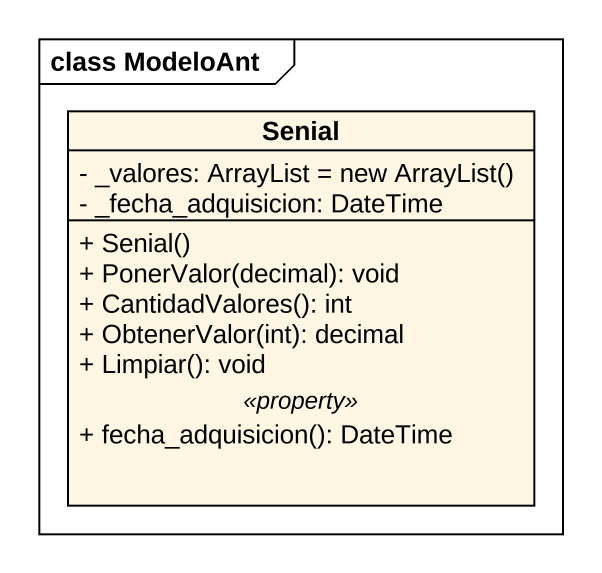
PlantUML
@startuml
mainframe class ModeloAnt
hide circle
hide empty members
skinparam classAttributeIconSize 0
class Senial {
  {field} - _valores: ArrayList = new ArrayList()
  - _fecha_adquisicion: DateTime
  --
  + Senial()
  + PonerValor(decimal): void
  + CantidadValores(): int
  + ObtenerValor(int): decimal
  + Limpiar(): void
  .. <<property>> ..
  + fecha_adquisicion(): DateTime
}
@enduml
